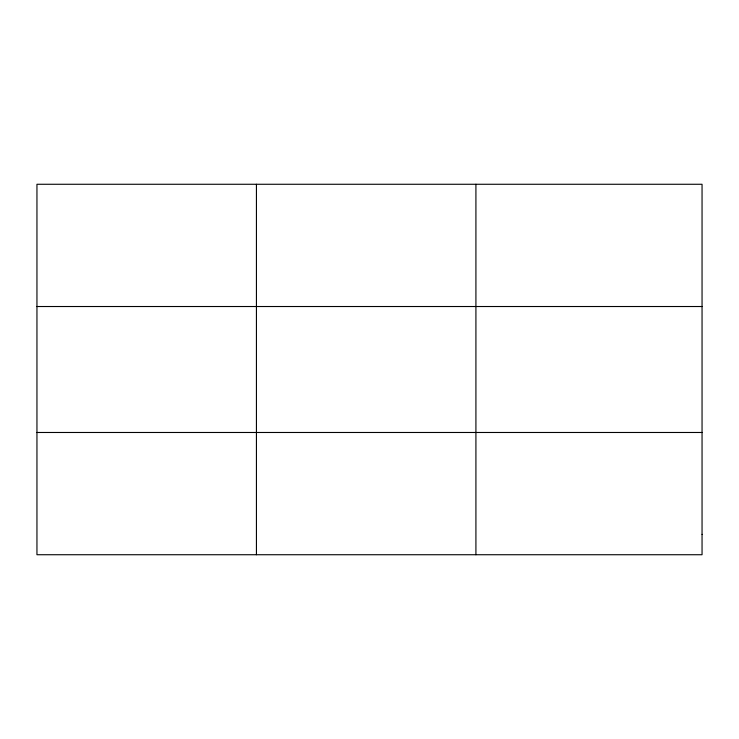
<?xml version="1.0" encoding="UTF-8"?>
<svg xmlns="http://www.w3.org/2000/svg" width="739" height="739" viewBox="0 0 739 739"><rect width="100%" height="100%" fill="white"/><g stroke="black" fill="none" stroke-linecap="round" stroke-linejoin="round"><path stroke-width="1.11" d="M256.433 184.27L256.433 554.73M475.916 184.27L475.916 554.73M36.95 306.519L702.05 306.519M36.95 432.481L702.05 432.481M702.05 534.352L702.05 554.73L36.95 554.73L36.95 184.27L702.05 184.27L702.05 534.352"/></g></svg>
